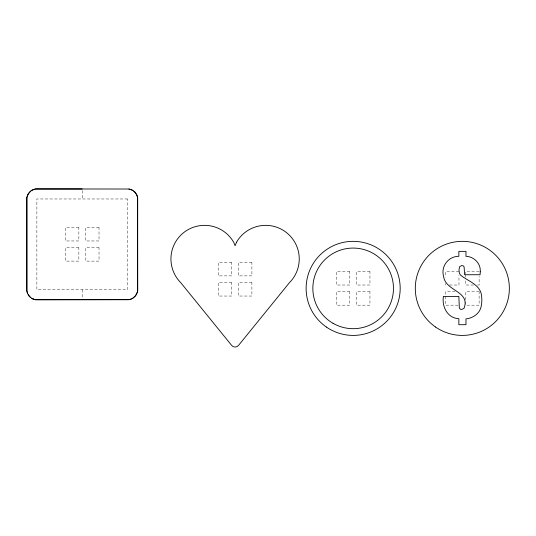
<?xml version="1.0" encoding="UTF-8"?>
<svg xmlns="http://www.w3.org/2000/svg" width="536" height="536" viewBox="0 0 536 536"><rect width="100%" height="100%" fill="white"/><g stroke="black" fill="none" stroke-linecap="round" stroke-linejoin="round"><path stroke-width="0.4" stroke-dasharray="2.68 2.01" d="M458.97 271.578L445.53 271.578L445.53 277.112M479.124 271.578L465.69 271.578L465.69 273.95M449.483 285.018L458.97 285.018L458.97 275.531M473.59 285.018L465.69 285.018L465.69 280.274M477.543 285.018L479.124 285.018L479.124 276.321M455.017 291.731L445.53 291.731L445.53 305.172L458.18 305.172M465.69 274.74L465.69 277.112M445.53 283.437L445.53 285.018M82.222 190.615L82.222 198.97M82.222 289.668L82.222 299.691M127.568 198.97L36.87 198.97L36.87 289.668L127.568 289.668L127.568 198.97M78.859 227.519L65.426 227.519L65.426 240.959L78.859 240.959L78.859 227.519M99.019 227.519L85.579 227.519L85.579 240.959L99.019 240.959L99.019 227.519M78.859 247.679L65.426 247.679L65.426 261.112L78.859 261.112L78.859 247.679M99.019 247.679L85.579 247.679L85.579 261.112L99.019 261.112L99.019 247.679M231.74 262.446L218.299 262.446L218.299 275.879L231.74 275.879L231.74 262.446M251.893 262.446L238.46 262.446L238.46 275.879L251.893 275.879L251.893 262.446M349.794 271.578L336.353 271.578L336.353 285.018L349.794 285.018L349.794 271.578M369.947 271.578L356.514 271.578L356.514 285.018L369.947 285.018L369.947 271.578M231.74 282.599L218.299 282.599L218.299 296.04L231.74 296.04L231.74 282.599M251.893 282.599L238.46 282.599L238.46 296.04L251.893 296.04L251.893 282.599M349.794 291.731L336.353 291.731L336.353 305.172L349.794 305.172L349.794 291.731M369.947 291.731L356.514 291.731L356.514 305.172L369.947 305.172L369.947 291.731M479.124 291.731L465.69 291.731L465.69 305.172L479.124 305.172L479.124 291.731"/><path stroke-width="0.8" d="M27.597 293.507L26.8 290.954L26.8 197.684C27.617 193.342 31.075 189.536 35.55 188.947L128.881 189.02C133.37 189.556 136.908 193.268 137.698 197.657L137.665 290.954C136.841 295.323 133.384 299.101 128.881 299.684L35.537 299.725C31.175 299.048 27.483 295.363 26.894 290.981L26.894 197.657L28.187 193.958L30.773 191.017M82.222 188.967L35.564 188.994L31.858 190.28M128.881 189.02L132.58 190.28M35.537 299.725L128.881 299.644L131.407 298.941M137.276 292.261L135.521 295.765L132.58 298.358M32.991 299.014L35.564 299.644M137.665 290.954L137.544 197.657L136.847 195.131L134.704 191.814M28.187 294.679L28.917 295.765M31.858 298.358L33.038 298.941M133.672 191.017L134.657 191.881M28.843 295.805L30.773 297.621M480.243 271.826L480.089 274.734L464.632 274.734L464.096 266.814L463.251 265.863L461.798 265.548L459.68 266.64L458.97 269.91L459.332 272.998L460.424 275.002C467.727 281.192 480.142 284.348 481.522 295.363C482.018 299.403 482.018 303.53 480.893 307.476C479.077 314.136 472.558 318.19 465.972 318.887L465.972 324.702L458.856 324.702L458.856 318.699C447.547 318.284 441.724 306.659 443.399 296.428L458.856 296.428L459.332 307.966L460.149 309.098L461.65 309.473L463.982 308.421C470.749 291.095 445.517 291.343 443.634 276.549C440.565 266.472 448.391 256.228 458.856 256.288L458.856 251.357L465.972 251.357L465.972 256.288C474.085 256.59 480.98 263.551 480.243 271.826M236.57 242.151L235.096 245.702L233.629 242.151A33.594 33.594 0 0 0 184.083 232.296A33.594 33.594 0 0 0 180.779 282.7L231.666 345.418C233.502 347.556 236.691 347.556 238.527 345.418L289.413 282.7A33.594 33.594 0 0 0 286.11 232.296A33.594 33.594 0 0 0 236.57 242.151M326.377 327.04A47.027 47.027 0 0 0 400.024 292.234A47.027 47.027 0 0 0 333.057 245.857A47.027 47.027 0 0 0 326.377 327.04M332.997 323.288A40.314 40.314 0 0 0 393.464 288.375A40.314 40.314 0 0 0 332.997 253.468A40.314 40.314 0 0 0 332.997 323.288M435.554 327.04A47.027 47.027 0 0 0 509.2 292.234A47.027 47.027 0 0 0 442.233 245.857A47.027 47.027 0 0 0 435.554 327.04"/></g></svg>
